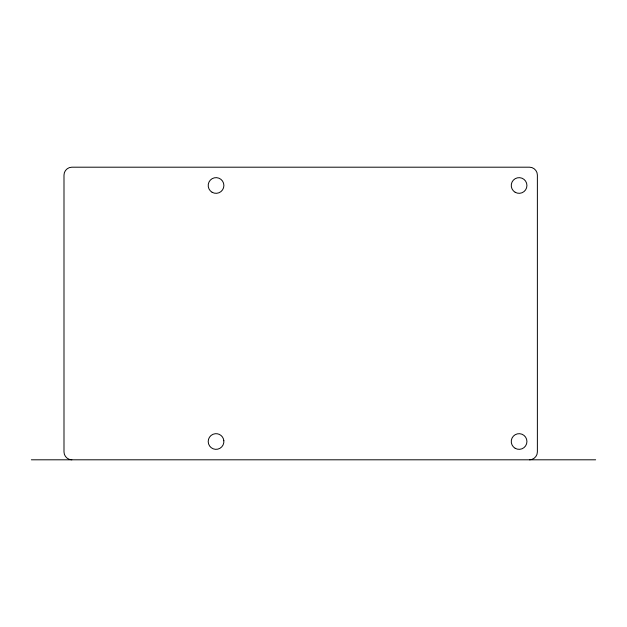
<?xml version="1.0" encoding="UTF-8"?>
<svg xmlns="http://www.w3.org/2000/svg" width="627" height="627" viewBox="0 0 627 627"><rect width="100%" height="100%" fill="white"/><g stroke="black" fill="none" stroke-linecap="round" stroke-linejoin="round"><path stroke-width="0.94" d="M529.541 459.803C533.742 459.826 537.41 456.158 537.378 451.965L537.378 175.035C537.41 170.842 533.742 167.174 529.541 167.197L71.831 167.197C67.638 167.174 63.97 170.842 63.993 175.035L63.993 451.965C63.97 456.158 67.638 459.826 71.831 459.803M31.35 459.803L595.65 459.803M223.839 440.726L223.776 442.772A7.837 7.837 0 0 1 215.461 449.332A7.837 7.837 0 0 1 208.203 441.62A7.837 7.837 0 0 1 215.257 433.712L217.303 433.774A7.837 7.837 0 0 1 223.839 440.726M212.122 192.285A7.853 7.853 0 0 0 223.894 185.49A7.853 7.853 0 0 0 212.122 178.687A7.853 7.853 0 0 0 212.122 192.285M515.175 192.277A7.837 7.837 0 0 0 526.931 185.49A7.837 7.837 0 0 0 515.175 178.703A7.837 7.837 0 0 0 515.175 192.277M515.175 448.297A7.837 7.837 0 0 0 526.931 441.51A7.837 7.837 0 0 0 515.175 434.723A7.837 7.837 0 0 0 515.175 448.297"/></g></svg>
